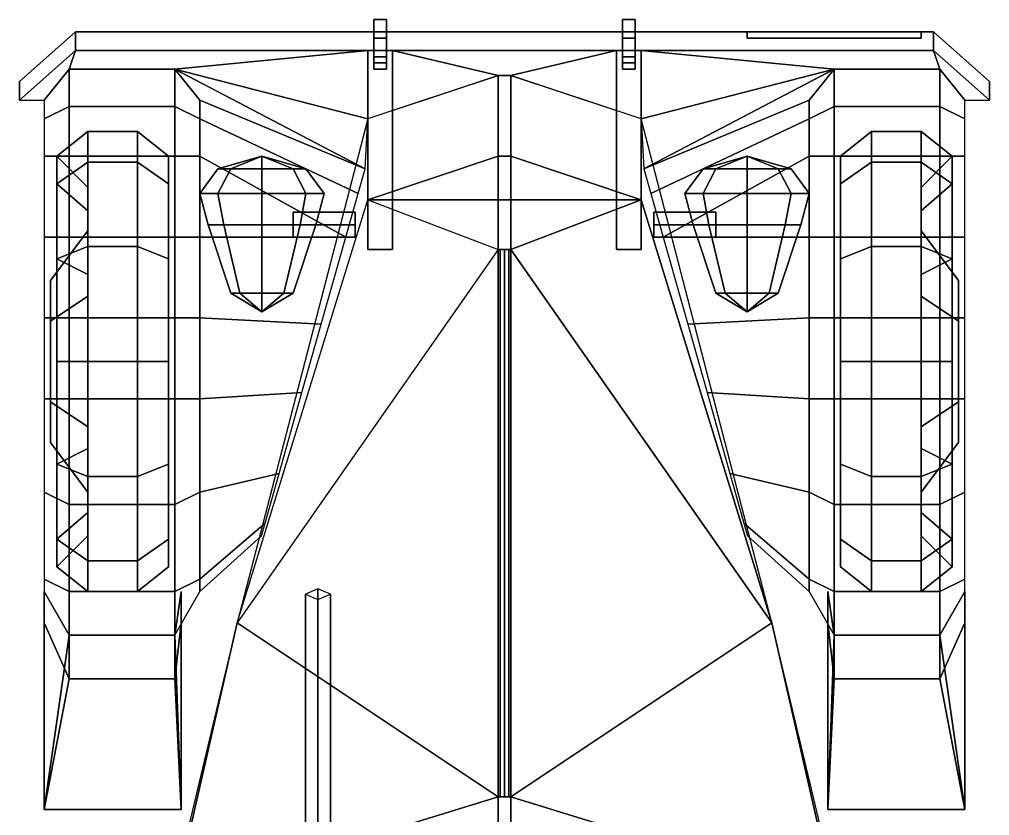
# Model space of a CAD drawing. Header units: millimetres. Extents: x -0.8 to 3, y -1.9 to 12.
# Drawn here: x -0.78 to 0.78, y 0.48 to 1.76 of the extents above; entities that cross this region are included whole.
import ezdxf

# ---------------------------------------------------------------- set-up
doc = ezdxf.new("R2010")
doc.units = ezdxf.units.MM
doc.layers.add('fenders', color=1, linetype='Continuous')
doc.layers.add('wheels', color=2, linetype='Continuous')

msp = doc.modelspace()

# ---------------------------------------------------------------- linework, layer by layer
for points in [[(-0.19, 1.71, 0.5), (-0.19, 1.76, 0.47), (-0.21, 1.76, 0.47), (-0.21, 1.71, 0.5)], [(-0.21, 1.76, 0.47), (-0.21, 1.73, 0.47), (-0.21, 1.7, 0.49), (-0.21, 1.71, 0.5)], [(-0.21, 1.76, 0.46), (-0.21, 1.73, 0.46), (-0.21, 1.73, 0.47), (-0.21, 1.76, 0.47)], [(-0.19, 1.76, 0.47), (-0.19, 1.76, 0.46), (-0.21, 1.76, 0.46), (-0.21, 1.76, 0.47)], [(-0.19, 1.76, 0.46), (-0.19, 1.74, 0.45), (-0.21, 1.74, 0.45), (-0.21, 1.76, 0.46)], [(-0.21, 1.74, 0.45), (-0.21, 1.71, 0.45), (-0.21, 1.73, 0.46), (-0.21, 1.76, 0.46)], [(-0.19, 1.7, 0.49), (-0.19, 1.73, 0.47), (-0.19, 1.76, 0.47), (-0.19, 1.71, 0.5)], [(-0.19, 1.73, 0.47), (-0.19, 1.73, 0.46), (-0.19, 1.76, 0.46), (-0.19, 1.76, 0.47)], [(-0.19, 1.73, 0.46), (-0.19, 1.71, 0.45), (-0.19, 1.74, 0.45), (-0.19, 1.76, 0.46)], [(0.21, 1.76, 0.46), (0.21, 1.74, 0.45), (0.19, 1.74, 0.45), (0.19, 1.76, 0.46)], [(0.19, 1.74, 0.45), (0.19, 1.71, 0.45), (0.19, 1.73, 0.46), (0.19, 1.76, 0.46)], [(0.19, 1.76, 0.46), (0.19, 1.73, 0.46), (0.19, 1.73, 0.47), (0.19, 1.76, 0.47)], [(0.21, 1.76, 0.47), (0.21, 1.76, 0.46), (0.19, 1.76, 0.46), (0.19, 1.76, 0.47)], [(0.21, 1.71, 0.5), (0.21, 1.76, 0.47), (0.19, 1.76, 0.47), (0.19, 1.71, 0.5)], [(0.19, 1.76, 0.47), (0.19, 1.73, 0.47), (0.19, 1.7, 0.49), (0.19, 1.71, 0.5)], [(0.21, 1.73, 0.46), (0.21, 1.71, 0.45), (0.21, 1.74, 0.45), (0.21, 1.76, 0.46)], [(0.21, 1.73, 0.47), (0.21, 1.73, 0.46), (0.21, 1.76, 0.46), (0.21, 1.76, 0.47)], [(0.21, 1.7, 0.49), (0.21, 1.73, 0.47), (0.21, 1.76, 0.47), (0.21, 1.71, 0.5)], [(-0.78, 1.66, 0.45), (-0.78, 1.63, 0.45), (-0.69, 1.71, 0.45), (-0.69, 1.74, 0.45)], [(-0.69, 1.74, 0.45), (-0.69, 1.74, 0.37), (-0.78, 1.66, 0.37), (-0.78, 1.66, 0.45)], [(-0.69, 1.74, 0.37), (-0.69, 1.71, 0.37), (-0.78, 1.63, 0.37), (-0.78, 1.66, 0.37)], [(0.69, 1.74, 0.45), (0.69, 1.74, 0.37), (-0.69, 1.74, 0.37), (-0.69, 1.74, 0.45)], [(0.69, 1.74, 0.37), (0.69, 1.71, 0.37), (-0.69, 1.71, 0.37), (-0.69, 1.74, 0.37)], [(-0.69, 1.74, 0.45), (-0.69, 1.71, 0.45), (0.69, 1.71, 0.45), (0.69, 1.74, 0.45)], [(0.67, 1.74, 0.52), (0.67, 1.74, 0.45), (0.39, 1.74, 0.45), (0.39, 1.74, 0.52)], [(0.39, 1.74, 0.52), (0.39, 1.74, 0.45), (0.39, 1.73, 0.45), (0.39, 1.73, 0.52)], [(0.39, 1.73, 0.52), (0.67, 1.73, 0.52), (0.67, 1.74, 0.52), (0.39, 1.74, 0.52)], [(0.67, 1.73, 0.52), (0.67, 1.73, 0.45), (0.67, 1.74, 0.45), (0.67, 1.74, 0.52)], [(0.69, 1.74, 0.37), (0.69, 1.74, 0.45), (0.78, 1.66, 0.45), (0.78, 1.66, 0.37)], [(0.69, 1.74, 0.45), (0.69, 1.71, 0.45), (0.78, 1.63, 0.45), (0.78, 1.66, 0.45)], [(0.78, 1.66, 0.37), (0.78, 1.63, 0.37), (0.69, 1.71, 0.37), (0.69, 1.74, 0.37)], [(-0.21, 1.7, 0.49), (-0.21, 1.73, 0.47), (-0.19, 1.73, 0.47), (-0.19, 1.7, 0.49)], [(-0.21, 1.73, 0.47), (-0.21, 1.73, 0.46), (-0.19, 1.73, 0.46), (-0.19, 1.73, 0.47)], [(-0.21, 1.73, 0.46), (-0.21, 1.71, 0.45), (-0.19, 1.71, 0.45), (-0.19, 1.73, 0.46)], [(0.19, 1.73, 0.46), (0.19, 1.71, 0.45), (0.21, 1.71, 0.45), (0.21, 1.73, 0.46)], [(0.19, 1.73, 0.47), (0.19, 1.73, 0.46), (0.21, 1.73, 0.46), (0.21, 1.73, 0.47)], [(0.19, 1.7, 0.49), (0.19, 1.73, 0.47), (0.21, 1.73, 0.47), (0.21, 1.7, 0.49)], [(0.39, 1.73, 0.45), (0.67, 1.73, 0.45), (0.67, 1.73, 0.52), (0.39, 1.73, 0.52)], [(-0.78, 1.63, 0.45), (-0.78, 1.63, 0.37), (-0.69, 1.71, 0.37), (-0.69, 1.71, 0.45)], [(-0.69, 1.71, 0.45), (-0.69, 1.71, 0.37), (0.69, 1.71, 0.37), (0.69, 1.71, 0.45)], [(-0.22, 1.71, 0.45), (-0.22, 1.39, 0.45), (-0.18, 1.39, 0.45), (-0.18, 1.71, 0.45)], [(-0.18, 1.71, 0.37), (-0.18, 1.39, 0.37), (-0.22, 1.39, 0.37), (-0.22, 1.71, 0.37)], [(-0.22, 1.71, 0.37), (-0.22, 1.39, 0.37), (-0.22, 1.39, 0.45), (-0.22, 1.71, 0.45)], [(-0.19, 1.69, 0.5), (-0.19, 1.71, 0.5), (-0.21, 1.71, 0.5), (-0.21, 1.69, 0.5)], [(-0.21, 1.71, 0.5), (-0.21, 1.7, 0.49), (-0.21, 1.68, 0.49), (-0.21, 1.69, 0.5)], [(-0.19, 1.68, 0.49), (-0.19, 1.7, 0.49), (-0.19, 1.71, 0.5), (-0.19, 1.69, 0.5)], [(-0.18, 1.39, 0.45), (-0.18, 1.39, 0.37), (-0.18, 1.71, 0.37), (-0.18, 1.71, 0.45)], [(0.18, 1.71, 0.37), (0.18, 1.39, 0.37), (0.18, 1.39, 0.45), (0.18, 1.71, 0.45)], [(0.22, 1.71, 0.37), (0.22, 1.39, 0.37), (0.18, 1.39, 0.37), (0.18, 1.71, 0.37)], [(0.18, 1.71, 0.45), (0.18, 1.39, 0.45), (0.22, 1.39, 0.45), (0.22, 1.71, 0.45)], [(0.19, 1.71, 0.5), (0.19, 1.7, 0.49), (0.19, 1.68, 0.49), (0.19, 1.69, 0.5)], [(0.21, 1.69, 0.5), (0.21, 1.71, 0.5), (0.19, 1.71, 0.5), (0.19, 1.69, 0.5)], [(0.21, 1.68, 0.49), (0.21, 1.7, 0.49), (0.21, 1.71, 0.5), (0.21, 1.69, 0.5)], [(0.22, 1.39, 0.45), (0.22, 1.39, 0.37), (0.22, 1.71, 0.37), (0.22, 1.71, 0.45)], [(0.78, 1.63, 0.37), (0.78, 1.63, 0.45), (0.69, 1.71, 0.45), (0.69, 1.71, 0.37)], [(-0.21, 1.68, 0.49), (-0.21, 1.7, 0.49), (-0.19, 1.7, 0.49), (-0.19, 1.68, 0.49)], [(-0.21, 1.69, 0.5), (-0.21, 1.68, 0.49), (-0.19, 1.68, 0.49), (-0.19, 1.69, 0.5)], [(0.19, 1.68, 0.49), (0.19, 1.7, 0.49), (0.21, 1.7, 0.49), (0.21, 1.68, 0.49)], [(0.19, 1.69, 0.5), (0.19, 1.68, 0.49), (0.21, 1.68, 0.49), (0.21, 1.69, 0.5)], [(-0.01, 1.54, 0.99), (-0.01, 1.67, 0.45), (-0.22, 1.6, 0.45), (-0.22, 1.47, 0.99)], [(0.01, 1.54, 0.99), (0.01, 1.67, 0.45), (-0.01, 1.67, 0.45), (-0.01, 1.54, 0.99)], [(0.22, 1.6, 0.45), (0.01, 1.67, 0.45), (0.01, 1.54, 0.99), (0.22, 1.47, 0.99)], [(-0.78, 1.66, 0.37), (-0.78, 1.63, 0.37), (-0.78, 1.63, 0.45), (-0.78, 1.66, 0.45)], [(0.78, 1.66, 0.45), (0.78, 1.63, 0.45), (0.78, 1.63, 0.37), (0.78, 1.66, 0.37)], [(-0.22, 1.6, 0.45), (-0.43, 0.79, 0.45), (-0.43, 0.79, 1.06), (-0.22, 1.47, 0.99)], [(0.43, 0.79, 1.06), (0.43, 0.79, 0.45), (0.22, 1.6, 0.45), (0.22, 1.47, 0.99)], [(-0.39, 1.54, 0.94), (-0.4607, 1.52, 0.94), (-0.44, 1.52, 0.99), (-0.39, 1.54, 0.94)], [(-0.39, 1.54, 0.94), (-0.44, 1.52, 0.89), (-0.4607, 1.52, 0.94), (-0.39, 1.54, 0.94)], [(-0.39, 1.54, 0.94), (-0.44, 1.52, 0.99), (-0.39, 1.52, 1.0107), (-0.39, 1.54, 0.94)], [(-0.39, 1.54, 0.94), (-0.39, 1.52, 0.8693), (-0.44, 1.52, 0.89), (-0.39, 1.54, 0.94)], [(-0.39, 1.54, 0.94), (-0.39, 1.52, 1.0107), (-0.34, 1.52, 0.99), (-0.39, 1.54, 0.94)], [(-0.39, 1.54, 0.94), (-0.34, 1.52, 0.99), (-0.3193, 1.52, 0.94), (-0.39, 1.54, 0.94)], [(-0.39, 1.54, 0.94), (-0.3193, 1.52, 0.94), (-0.34, 1.52, 0.89), (-0.39, 1.54, 0.94)], [(-0.39, 1.54, 0.94), (-0.34, 1.52, 0.89), (-0.39, 1.52, 0.8693), (-0.39, 1.54, 0.94)], [(-0.01, 1.47, 1.06), (-0.01, 1.54, 0.99), (-0.22, 1.47, 0.99)], [(0.01, 1.47, 1.06), (0.01, 1.54, 0.99), (-0.01, 1.54, 0.99), (-0.01, 1.47, 1.06)], [(0.22, 1.47, 0.99), (0.22, 1.47, 0.99), (0.01, 1.54, 0.99), (0.01, 1.47, 1.06)], [(0.39, 1.54, 0.94), (0.3193, 1.52, 0.94), (0.34, 1.52, 0.99), (0.39, 1.54, 0.94)], [(0.39, 1.54, 0.94), (0.34, 1.52, 0.89), (0.3193, 1.52, 0.94), (0.39, 1.54, 0.94)], [(0.39, 1.54, 0.94), (0.34, 1.52, 0.99), (0.39, 1.52, 1.0107), (0.39, 1.54, 0.94)], [(0.39, 1.54, 0.94), (0.39, 1.52, 0.8693), (0.34, 1.52, 0.89), (0.39, 1.54, 0.94)], [(0.39, 1.54, 0.94), (0.39, 1.52, 1.0107), (0.44, 1.52, 0.99), (0.39, 1.54, 0.94)], [(0.39, 1.54, 0.94), (0.44, 1.52, 0.99), (0.4607, 1.52, 0.94), (0.39, 1.54, 0.94)], [(0.39, 1.54, 0.94), (0.4607, 1.52, 0.94), (0.44, 1.52, 0.89), (0.39, 1.54, 0.94)], [(0.39, 1.54, 0.94), (0.44, 1.52, 0.89), (0.39, 1.52, 0.8693), (0.39, 1.54, 0.94)], [(-0.4607, 1.52, 0.94), (-0.49, 1.48, 0.94), (-0.4607, 1.48, 1.0107), (-0.44, 1.52, 0.99)], [(-0.44, 1.52, 0.89), (-0.4607, 1.48, 0.8693), (-0.49, 1.48, 0.94), (-0.4607, 1.52, 0.94)], [(-0.44, 1.52, 0.99), (-0.4607, 1.48, 1.0107), (-0.39, 1.48, 1.04), (-0.39, 1.52, 1.0107)], [(-0.39, 1.52, 0.8693), (-0.39, 1.48, 0.84), (-0.4607, 1.48, 0.8693), (-0.44, 1.52, 0.89)], [(-0.39, 1.52, 1.0107), (-0.39, 1.48, 1.04), (-0.3193, 1.48, 1.0107), (-0.34, 1.52, 0.99)], [(-0.34, 1.52, 0.89), (-0.3193, 1.48, 0.8693), (-0.39, 1.48, 0.84), (-0.39, 1.52, 0.8693)], [(-0.34, 1.52, 0.99), (-0.3193, 1.48, 1.0107), (-0.29, 1.48, 0.94), (-0.3193, 1.52, 0.94)], [(-0.3193, 1.52, 0.94), (-0.29, 1.48, 0.94), (-0.3193, 1.48, 0.8693), (-0.34, 1.52, 0.89)], [(0.3193, 1.52, 0.94), (0.29, 1.48, 0.94), (0.3193, 1.48, 1.0107), (0.34, 1.52, 0.99)], [(0.34, 1.52, 0.89), (0.3193, 1.48, 0.8693), (0.29, 1.48, 0.94), (0.3193, 1.52, 0.94)], [(0.34, 1.52, 0.99), (0.3193, 1.48, 1.0107), (0.39, 1.48, 1.04), (0.39, 1.52, 1.0107)], [(0.39, 1.52, 0.8693), (0.39, 1.48, 0.84), (0.3193, 1.48, 0.8693), (0.34, 1.52, 0.89)], [(0.39, 1.52, 1.0107), (0.39, 1.48, 1.04), (0.4607, 1.48, 1.0107), (0.44, 1.52, 0.99)], [(0.44, 1.52, 0.89), (0.4607, 1.48, 0.8693), (0.39, 1.48, 0.84), (0.39, 1.52, 0.8693)], [(0.44, 1.52, 0.99), (0.4607, 1.48, 1.0107), (0.49, 1.48, 0.94), (0.4607, 1.52, 0.94)], [(0.4607, 1.52, 0.94), (0.49, 1.48, 0.94), (0.4607, 1.48, 0.8693), (0.44, 1.52, 0.89)], [(-0.4766, 1.43, 0.94), (-0.49, 1.48, 0.94), (-0.4607, 1.48, 0.8693), (-0.4512, 1.43, 0.8788)], [(-0.4512, 1.43, 1.0012), (-0.4607, 1.48, 1.0107), (-0.49, 1.48, 0.94), (-0.4766, 1.43, 0.94)], [(-0.4512, 1.43, 0.8788), (-0.4607, 1.48, 0.8693), (-0.39, 1.48, 0.84), (-0.39, 1.43, 0.8534)], [(-0.39, 1.43, 1.0266), (-0.39, 1.48, 1.04), (-0.4607, 1.48, 1.0107), (-0.4512, 1.43, 1.0012)], [(-0.39, 1.43, 0.8534), (-0.39, 1.48, 0.84), (-0.3193, 1.48, 0.8693), (-0.3288, 1.43, 0.8788)], [(-0.3288, 1.43, 1.0012), (-0.3193, 1.48, 1.0107), (-0.39, 1.48, 1.04), (-0.39, 1.43, 1.0266)], [(-0.3288, 1.43, 0.8788), (-0.3193, 1.48, 0.8693), (-0.29, 1.48, 0.94), (-0.3034, 1.43, 0.94)], [(-0.3034, 1.43, 0.94), (-0.29, 1.48, 0.94), (-0.3193, 1.48, 1.0107), (-0.3288, 1.43, 1.0012)], [(-0.01, 1.39, 1.06), (-0.01, 1.47, 1.06), (-0.22, 1.47, 0.99)], [(0.01, 1.39, 1.06), (0.01, 1.47, 1.06), (-0.01, 1.47, 1.06), (-0.01, 1.39, 1.06)], [(0.22, 1.47, 0.99), (0.22, 1.47, 0.99), (0.01, 1.47, 1.06), (0.01, 1.39, 1.06)], [(0.43, 0.79, 1.06), (0.43, 0.79, 1.06), (0.22, 1.47, 0.99), (0.01, 1.39, 1.06)], [(0.3034, 1.43, 0.94), (0.29, 1.48, 0.94), (0.3193, 1.48, 0.8693), (0.3288, 1.43, 0.8788)], [(0.3288, 1.43, 1.0012), (0.3193, 1.48, 1.0107), (0.29, 1.48, 0.94), (0.3034, 1.43, 0.94)], [(0.3288, 1.43, 0.8788), (0.3193, 1.48, 0.8693), (0.39, 1.48, 0.84), (0.39, 1.43, 0.8534)], [(0.39, 1.43, 1.0266), (0.39, 1.48, 1.04), (0.3193, 1.48, 1.0107), (0.3288, 1.43, 1.0012)], [(0.39, 1.43, 0.8534), (0.39, 1.48, 0.84), (0.4607, 1.48, 0.8693), (0.4512, 1.43, 0.8788)], [(0.4512, 1.43, 1.0012), (0.4607, 1.48, 1.0107), (0.39, 1.48, 1.04), (0.39, 1.43, 1.0266)], [(0.4512, 1.43, 0.8788), (0.4607, 1.48, 0.8693), (0.49, 1.48, 0.94), (0.4766, 1.43, 0.94)], [(0.4766, 1.43, 0.94), (0.49, 1.48, 0.94), (0.4607, 1.48, 1.0107), (0.4512, 1.43, 1.0012)], [(-0.24, 1.43, 0.91), (-0.24, 1.45, 0.89), (-0.34, 1.45, 0.89), (-0.34, 1.43, 0.91)], [(-0.24, 1.45, 0.89), (-0.24, 1.43, 0.87), (-0.34, 1.43, 0.87), (-0.34, 1.45, 0.89)], [(0.34, 1.43, 0.91), (0.34, 1.45, 0.89), (0.24, 1.45, 0.89), (0.24, 1.43, 0.91)], [(0.34, 1.45, 0.89), (0.34, 1.43, 0.87), (0.24, 1.43, 0.87), (0.24, 1.45, 0.89)], [(-0.44, 1.32, 0.94), (-0.4766, 1.43, 0.94), (-0.4512, 1.43, 0.8788), (-0.4254, 1.32, 0.9046)], [(-0.4254, 1.32, 0.9754), (-0.4512, 1.43, 1.0012), (-0.4766, 1.43, 0.94), (-0.44, 1.32, 0.94)], [(-0.4254, 1.32, 0.9046), (-0.4512, 1.43, 0.8788), (-0.39, 1.43, 0.8534), (-0.39, 1.32, 0.89)], [(-0.39, 1.32, 0.99), (-0.39, 1.43, 1.0266), (-0.4512, 1.43, 1.0012), (-0.4254, 1.32, 0.9754)], [(-0.39, 1.32, 0.89), (-0.39, 1.43, 0.8534), (-0.3288, 1.43, 0.8788), (-0.3546, 1.32, 0.9046)], [(-0.3546, 1.32, 0.9754), (-0.3288, 1.43, 1.0012), (-0.39, 1.43, 1.0266), (-0.39, 1.32, 0.99)], [(-0.3546, 1.32, 0.9046), (-0.3288, 1.43, 0.8788), (-0.3034, 1.43, 0.94), (-0.34, 1.32, 0.94)], [(-0.34, 1.32, 0.94), (-0.3034, 1.43, 0.94), (-0.3288, 1.43, 1.0012), (-0.3546, 1.32, 0.9754)], [(-0.24, 1.41, 0.89), (-0.24, 1.43, 0.91), (-0.34, 1.43, 0.91), (-0.34, 1.41, 0.89)], [(-0.24, 1.43, 0.87), (-0.24, 1.41, 0.89), (-0.34, 1.41, 0.89), (-0.34, 1.43, 0.87)], [(0.34, 1.41, 0.89), (0.34, 1.43, 0.91), (0.24, 1.43, 0.91), (0.24, 1.41, 0.89)], [(0.34, 1.43, 0.87), (0.34, 1.41, 0.89), (0.24, 1.41, 0.89), (0.24, 1.43, 0.87)], [(0.34, 1.32, 0.94), (0.3034, 1.43, 0.94), (0.3288, 1.43, 0.8788), (0.3546, 1.32, 0.9046)], [(0.3546, 1.32, 0.9754), (0.3288, 1.43, 1.0012), (0.3034, 1.43, 0.94), (0.34, 1.32, 0.94)], [(0.3546, 1.32, 0.9046), (0.3288, 1.43, 0.8788), (0.39, 1.43, 0.8534), (0.39, 1.32, 0.89)], [(0.39, 1.32, 0.99), (0.39, 1.43, 1.0266), (0.3288, 1.43, 1.0012), (0.3546, 1.32, 0.9754)], [(0.39, 1.32, 0.89), (0.39, 1.43, 0.8534), (0.4512, 1.43, 0.8788), (0.4254, 1.32, 0.9046)], [(0.4254, 1.32, 0.9754), (0.4512, 1.43, 1.0012), (0.39, 1.43, 1.0266), (0.39, 1.32, 0.99)], [(0.4254, 1.32, 0.9046), (0.4512, 1.43, 0.8788), (0.4766, 1.43, 0.94), (0.44, 1.32, 0.94)], [(0.44, 1.32, 0.94), (0.4766, 1.43, 0.94), (0.4512, 1.43, 1.0012), (0.4254, 1.32, 0.9754)], [(-0.43, 0.79, 1.06), (-0.43, 0.79, 1.06), (-0.01, 0.51, 1.17), (-0.01, 1.39, 1.06)], [(-0.01, 1.39, 1.06), (-0.01, 0.51, 1.17), (-0.01, 0.51, 1.18), (-0.01, 1.39, 1.07)], [(0.01, 1.39, 1.07), (0.01, 1.39, 1.06), (-0.01, 1.39, 1.06), (-0.01, 1.39, 1.07)], [(-0.0071, 1.39, 1.0771), (-0.01, 1.39, 1.07), (-0.01, 0.51, 1.18), (-0.0071, 0.51, 1.1871)], [(0.0071, 1.39, 1.0771), (0.01, 1.39, 1.07), (-0.01, 1.39, 1.07), (-0.0071, 1.39, 1.0771)], [(0, 1.39, 1.08), (-0.0071, 1.39, 1.0771), (-0.0071, 0.51, 1.1871), (0, 0.51, 1.19)], [(0, 1.39, 1.08), (0.0071, 1.39, 1.0771), (-0.0071, 1.39, 1.0771), (0, 1.39, 1.08)], [(0.0071, 1.39, 1.0771), (0, 1.39, 1.08), (0, 0.51, 1.19), (0.0071, 0.51, 1.1871)], [(0.01, 1.39, 1.07), (0.0071, 1.39, 1.0771), (0.0071, 0.51, 1.1871), (0.01, 0.51, 1.18)], [(0.01, 0.51, 1.18), (0.01, 0.51, 1.17), (0.01, 1.39, 1.06), (0.01, 1.39, 1.07)], [(0.01, 0.51, 1.17), (0.01, 0.51, 1.17), (0.43, 0.79, 1.06), (0.01, 1.39, 1.06)], [(-0.39, 1.29, 0.94), (-0.44, 1.32, 0.94), (-0.4254, 1.32, 0.9046), (-0.39, 1.29, 0.94)], [(-0.39, 1.29, 0.94), (-0.4254, 1.32, 0.9754), (-0.44, 1.32, 0.94), (-0.39, 1.29, 0.94)], [(-0.39, 1.29, 0.94), (-0.4254, 1.32, 0.9046), (-0.39, 1.32, 0.89), (-0.39, 1.29, 0.94)], [(-0.39, 1.29, 0.94), (-0.39, 1.32, 0.99), (-0.4254, 1.32, 0.9754), (-0.39, 1.29, 0.94)], [(-0.39, 1.29, 0.94), (-0.39, 1.32, 0.89), (-0.3546, 1.32, 0.9046), (-0.39, 1.29, 0.94)], [(-0.39, 1.29, 0.94), (-0.3546, 1.32, 0.9046), (-0.34, 1.32, 0.94), (-0.39, 1.29, 0.94)], [(-0.39, 1.29, 0.94), (-0.34, 1.32, 0.94), (-0.3546, 1.32, 0.9754), (-0.39, 1.29, 0.94)], [(-0.39, 1.29, 0.94), (-0.3546, 1.32, 0.9754), (-0.39, 1.32, 0.99), (-0.39, 1.29, 0.94)], [(0.39, 1.29, 0.94), (0.34, 1.32, 0.94), (0.3546, 1.32, 0.9046), (0.39, 1.29, 0.94)], [(0.39, 1.29, 0.94), (0.3546, 1.32, 0.9754), (0.34, 1.32, 0.94), (0.39, 1.29, 0.94)], [(0.39, 1.29, 0.94), (0.3546, 1.32, 0.9046), (0.39, 1.32, 0.89), (0.39, 1.29, 0.94)], [(0.39, 1.29, 0.94), (0.39, 1.32, 0.99), (0.3546, 1.32, 0.9754), (0.39, 1.29, 0.94)], [(0.39, 1.29, 0.94), (0.39, 1.32, 0.89), (0.4254, 1.32, 0.9046), (0.39, 1.29, 0.94)], [(0.39, 1.29, 0.94), (0.4254, 1.32, 0.9046), (0.44, 1.32, 0.94), (0.39, 1.29, 0.94)], [(0.39, 1.29, 0.94), (0.44, 1.32, 0.94), (0.4254, 1.32, 0.9754), (0.39, 1.29, 0.94)], [(0.39, 1.29, 0.94), (0.4254, 1.32, 0.9754), (0.39, 1.32, 0.99), (0.39, 1.29, 0.94)], [(-0.3, 0.8444, 0.8043), (-0.32, 0.836, 0.7861), (-0.32, 0.1472, 1.1073), (-0.3, 0.1556, 1.1254)], [(-0.28, 0.836, 0.7861), (-0.3, 0.8444, 0.8043), (-0.3, 0.1556, 1.1254), (-0.28, 0.1472, 1.1073)], [(-0.74, 0.79, 0.49), (-0.74, 0.49, 0.61), (-0.74, 0.49, 0.61), (-0.74, 0.84, 0.61)], [(-0.7, 0.77, 0.61), (-0.7, 0.7, 0.45), (-0.74, 0.79, 0.49), (-0.74, 0.84, 0.61)], [(-0.74, 0.84, 0.61), (-0.74, 0.49, 0.61), (-0.74, 0.49, 0.61), (-0.7, 0.77, 0.61)], [(-0.52, 0.49, 0.61), (-0.52, 0.49, 0.61), (-0.52, 0.84, 0.61), (-0.53, 0.77, 0.61)], [(-0.52, 0.84, 0.61), (-0.52, 0.79, 0.49), (-0.53, 0.7, 0.45), (-0.53, 0.77, 0.61)], [(-0.52, 0.49, 0.61), (-0.52, 0.49, 0.61), (-0.52, 0.79, 0.49), (-0.52, 0.84, 0.61)], [(-0.32, 0.836, 0.7861), (-0.3, 0.8275, 0.768), (-0.3, 0.1387, 1.0892), (-0.32, 0.1472, 1.1073)], [(-0.3, 0.8275, 0.768), (-0.28, 0.836, 0.7861), (-0.28, 0.1472, 1.1073), (-0.3, 0.1387, 1.0892)], [(0.52, 0.79, 0.49), (0.52, 0.49, 0.61), (0.52, 0.49, 0.61), (0.52, 0.84, 0.61)], [(0.53, 0.77, 0.61), (0.53, 0.7, 0.45), (0.52, 0.79, 0.49), (0.52, 0.84, 0.61)], [(0.52, 0.84, 0.61), (0.52, 0.49, 0.61), (0.52, 0.49, 0.61), (0.53, 0.77, 0.61)], [(0.74, 0.84, 0.61), (0.74, 0.79, 0.49), (0.7, 0.7, 0.45), (0.7, 0.77, 0.61)], [(0.74, 0.49, 0.61), (0.74, 0.49, 0.61), (0.74, 0.84, 0.61), (0.7, 0.77, 0.61)], [(0.74, 0.49, 0.61), (0.74, 0.49, 0.61), (0.74, 0.79, 0.49), (0.74, 0.84, 0.61)], [(-0.7, 0.7, 0.45), (-0.7, 0.7, 0.33), (-0.74, 0.79, 0.33), (-0.74, 0.79, 0.49)], [(-0.74, 0.79, 0.33), (-0.74, 0.49, 0.33), (-0.74, 0.49, 0.61), (-0.74, 0.79, 0.49)], [(-0.7, 0.7, 0.33), (-0.7, 0.7, 0.33), (-0.74, 0.49, 0.33), (-0.74, 0.79, 0.33)], [(-0.43, 0.79, 1.06), (-0.43, 0.79, 0.33), (-0.53, 0.37, 0.33), (-0.53, 0.35, 0.49)], [(-0.43, 0.79, 1.06), (-0.43, 0.79, 1.06), (-0.53, 0.35, 0.49), (-0.53, 0.35, 1.11)], [(-0.53, 0.35, 1.11), (-0.53, 0.35, 1.11), (-0.01, 0.51, 1.17), (-0.43, 0.79, 1.06)], [(-0.52, 0.79, 0.33), (-0.52, 0.79, 0.33), (-0.52, 0.49, 0.33), (-0.53, 0.7, 0.33)], [(-0.52, 0.79, 0.49), (-0.52, 0.79, 0.33), (-0.53, 0.7, 0.33), (-0.53, 0.7, 0.45)], [(-0.52, 0.49, 0.61), (-0.52, 0.49, 0.33), (-0.52, 0.79, 0.33), (-0.52, 0.79, 0.49)], [(0.01, 0.51, 1.17), (0.01, 0.51, 1.17), (0.53, 0.35, 1.11), (0.43, 0.79, 1.06)], [(0.53, 0.37, 0.33), (0.43, 0.79, 0.33), (0.43, 0.79, 1.06), (0.53, 0.35, 0.49)], [(0.53, 0.35, 0.49), (0.43, 0.79, 1.06), (0.43, 0.79, 1.06), (0.53, 0.35, 1.11)], [(0.52, 0.79, 0.33), (0.52, 0.49, 0.33), (0.52, 0.49, 0.61), (0.52, 0.79, 0.49)], [(0.53, 0.7, 0.33), (0.53, 0.7, 0.33), (0.52, 0.49, 0.33), (0.52, 0.79, 0.33)], [(0.53, 0.7, 0.45), (0.53, 0.7, 0.33), (0.52, 0.79, 0.33), (0.52, 0.79, 0.49)], [(0.74, 0.49, 0.33), (0.7, 0.7, 0.33), (0.7, 0.7, 0.33), (0.74, 0.79, 0.33)], [(0.74, 0.79, 0.49), (0.74, 0.79, 0.33), (0.7, 0.7, 0.33), (0.7, 0.7, 0.45)], [(0.74, 0.49, 0.61), (0.74, 0.49, 0.33), (0.74, 0.79, 0.33), (0.74, 0.79, 0.49)], [(-0.7, 0.77, 0.61), (-0.74, 0.49, 0.61), (-0.52, 0.49, 0.61), (-0.53, 0.77, 0.61)], [(-0.53, 0.77, 0.61), (-0.53, 0.7, 0.45), (-0.7, 0.7, 0.45), (-0.7, 0.77, 0.61)], [(0.53, 0.77, 0.61), (0.52, 0.49, 0.61), (0.74, 0.49, 0.61), (0.7, 0.77, 0.61)], [(0.7, 0.77, 0.61), (0.7, 0.7, 0.45), (0.53, 0.7, 0.45), (0.53, 0.77, 0.61)], [(-0.53, 0.7, 0.33), (-0.52, 0.49, 0.33), (-0.74, 0.49, 0.33), (-0.7, 0.7, 0.33)], [(-0.53, 0.7, 0.45), (-0.53, 0.7, 0.33), (-0.7, 0.7, 0.33), (-0.7, 0.7, 0.45)], [(0.7, 0.7, 0.33), (0.74, 0.49, 0.33), (0.52, 0.49, 0.33), (0.53, 0.7, 0.33)], [(0.7, 0.7, 0.45), (0.7, 0.7, 0.33), (0.53, 0.7, 0.33), (0.53, 0.7, 0.45)], [(-0.53, 0.35, 1.11), (-0.53, 0.35, 1.11), (-0.01, 0.35, 1.19), (-0.01, 0.51, 1.17)], [(-0.01, 0.51, 1.18), (-0.01, 0.51, 1.17), (0.01, 0.51, 1.17), (0.01, 0.51, 1.18)], [(-0.01, 0.51, 1.17), (-0.01, 0.35, 1.19), (0.01, 0.35, 1.19), (0.01, 0.51, 1.17)], [(-0.0071, 0.51, 1.1871), (-0.01, 0.51, 1.18), (0.01, 0.51, 1.18), (0.0071, 0.51, 1.1871)], [(0, 0.51, 1.19), (-0.0071, 0.51, 1.1871), (0.0071, 0.51, 1.1871), (0, 0.51, 1.19)], [(0.01, 0.35, 1.19), (0.01, 0.35, 1.19), (0.53, 0.35, 1.11), (0.01, 0.51, 1.17)], [(-0.74, 0.49, 0.61), (-0.74, 0.49, 0.33), (-0.52, 0.49, 0.33), (-0.52, 0.49, 0.61)], [(0.52, 0.49, 0.61), (0.52, 0.49, 0.33), (0.74, 0.49, 0.33), (0.74, 0.49, 0.61)]]:
    msp.add_3dface(points)
at = {"layer": 'fenders'}
for points in [[(-0.78, 1.63, 0.45), (-0.74, 1.63, 0.45), (-0.7, 1.68, 0.45), (-0.69, 1.71, 0.45)], [(-0.69, 1.71, 0.45), (-0.7, 1.68, 0.45), (-0.53, 1.68, 0.45), (-0.22, 1.71, 0.45)], [(-0.22, 1.6, 0.45), (-0.22, 1.6, 0.45), (-0.22, 1.71, 0.45), (-0.53, 1.68, 0.45)], [(-0.18, 1.71, 0.45), (-0.01, 1.67, 0.45), (0.01, 1.67, 0.45), (0.18, 1.71, 0.45)], [(-0.18, 1.71, 0.45), (-0.18, 1.6133, 0.45), (-0.18, 1.6133, 0.45), (-0.01, 1.67, 0.45)], [(0.01, 1.67, 0.45), (0.18, 1.6133, 0.45), (0.18, 1.6133, 0.45), (0.18, 1.71, 0.45)], [(0.22, 1.71, 0.45), (0.53, 1.68, 0.45), (0.7, 1.68, 0.45), (0.69, 1.71, 0.45)], [(0.53, 1.68, 0.45), (0.22, 1.71, 0.45), (0.22, 1.71, 0.45), (0.22, 1.6, 0.45)], [(0.69, 1.71, 0.45), (0.7, 1.68, 0.45), (0.74, 1.63, 0.45), (0.78, 1.63, 0.45)], [(-0.74, 1.63, 0.45), (-0.74, 1.6, 0.55), (-0.7, 1.62, 0.65), (-0.7, 1.68, 0.45)], [(-0.7, 1.68, 0.45), (-0.7, 1.62, 0.65), (-0.53, 1.62, 0.65), (-0.53, 1.68, 0.45)], [(-0.49, 1.6, 0.55), (-0.49, 1.63, 0.45), (-0.53, 1.68, 0.45), (-0.53, 1.62, 0.65)], [(-0.2242, 1.52, 0.45), (-0.2242, 1.52, 0.45), (-0.53, 1.68, 0.45), (-0.49, 1.63, 0.45)], [(-0.2242, 1.52, 0.45), (-0.2242, 1.52, 0.45), (-0.22, 1.6, 0.45), (-0.53, 1.68, 0.45)], [(0.53, 1.68, 0.45), (0.22, 1.6, 0.45), (0.22, 1.6, 0.45), (0.2242, 1.52, 0.45)], [(0.53, 1.68, 0.45), (0.2242, 1.52, 0.45), (0.2242, 1.52, 0.45), (0.49, 1.63, 0.45)], [(0.53, 1.62, 0.65), (0.53, 1.68, 0.45), (0.49, 1.63, 0.45), (0.49, 1.6, 0.55)], [(0.53, 1.68, 0.45), (0.53, 1.62, 0.65), (0.7, 1.62, 0.65), (0.7, 1.68, 0.45)], [(0.7, 1.68, 0.45), (0.7, 1.62, 0.65), (0.74, 1.6, 0.55), (0.74, 1.63, 0.45)], [(-0.2355, 1.48, 0.52), (-0.2242, 1.52, 0.45), (-0.49, 1.63, 0.45), (-0.49, 1.6, 0.55)], [(0.49, 1.6, 0.55), (0.49, 1.63, 0.45), (0.2242, 1.52, 0.45), (0.2355, 1.48, 0.52)], [(-0.74, 1.6, 0.55), (-0.74, 1.54, 0.65), (-0.7, 1.54, 0.74), (-0.7, 1.62, 0.65)], [(-0.7, 1.62, 0.65), (-0.7, 1.54, 0.74), (-0.53, 1.54, 0.74), (-0.53, 1.62, 0.65)], [(-0.49, 1.54, 0.65), (-0.49, 1.6, 0.55), (-0.53, 1.62, 0.65), (-0.53, 1.54, 0.74)], [(0.53, 1.54, 0.74), (0.53, 1.62, 0.65), (0.49, 1.6, 0.55), (0.49, 1.54, 0.65)], [(0.53, 1.62, 0.65), (0.53, 1.54, 0.74), (0.7, 1.54, 0.74), (0.7, 1.62, 0.65)], [(0.7, 1.62, 0.65), (0.7, 1.54, 0.74), (0.74, 1.54, 0.65), (0.74, 1.6, 0.55)], [(-0.2552, 1.41, 0.59), (-0.2355, 1.48, 0.52), (-0.49, 1.6, 0.55), (-0.49, 1.54, 0.65)], [(0.49, 1.54, 0.65), (0.49, 1.6, 0.55), (0.2355, 1.48, 0.52), (0.2552, 1.41, 0.59)], [(-0.74, 1.54, 0.65), (-0.74, 1.41, 0.75), (-0.7, 1.41, 0.83), (-0.7, 1.54, 0.74)], [(-0.7, 1.54, 0.74), (-0.7, 1.41, 0.83), (-0.53, 1.41, 0.83), (-0.53, 1.54, 0.74)], [(-0.49, 1.41, 0.75), (-0.49, 1.54, 0.65), (-0.53, 1.54, 0.74), (-0.53, 1.41, 0.83)], [(-0.2552, 1.41, 0.59), (-0.2552, 1.41, 0.59), (-0.49, 1.54, 0.65), (-0.49, 1.41, 0.75)], [(0.49, 1.41, 0.75), (0.49, 1.54, 0.65), (0.2552, 1.41, 0.59)], [(0.53, 1.41, 0.83), (0.53, 1.54, 0.74), (0.49, 1.54, 0.65), (0.49, 1.41, 0.75)], [(0.53, 1.54, 0.74), (0.53, 1.41, 0.83), (0.7, 1.41, 0.83), (0.7, 1.54, 0.74)], [(0.7, 1.54, 0.74), (0.7, 1.41, 0.83), (0.74, 1.41, 0.75), (0.74, 1.54, 0.65)], [(-0.74, 1.41, 0.75), (-0.74, 1.28, 0.79), (-0.7, 1.28, 0.87), (-0.7, 1.41, 0.83)], [(-0.7, 1.41, 0.83), (-0.7, 1.28, 0.87), (-0.53, 1.28, 0.87), (-0.53, 1.41, 0.83)], [(-0.49, 1.28, 0.79), (-0.49, 1.41, 0.75), (-0.53, 1.41, 0.83), (-0.53, 1.28, 0.87)], [(-0.2947, 1.27, 0.66), (-0.2552, 1.41, 0.59), (-0.49, 1.41, 0.75), (-0.49, 1.28, 0.79)], [(0.49, 1.28, 0.79), (0.49, 1.41, 0.75), (0.2552, 1.41, 0.59), (0.2947, 1.27, 0.66)], [(0.53, 1.28, 0.87), (0.53, 1.41, 0.83), (0.49, 1.41, 0.75), (0.49, 1.28, 0.79)], [(0.53, 1.41, 0.83), (0.53, 1.28, 0.87), (0.7, 1.28, 0.87), (0.7, 1.41, 0.83)], [(0.7, 1.41, 0.83), (0.7, 1.28, 0.87), (0.74, 1.28, 0.79), (0.74, 1.41, 0.75)], [(-0.74, 1.28, 0.79), (-0.74, 1.15, 0.79), (-0.7, 1.15, 0.87), (-0.7, 1.28, 0.87)], [(-0.7, 1.28, 0.87), (-0.7, 1.15, 0.87), (-0.53, 1.15, 0.87), (-0.53, 1.28, 0.87)], [(-0.49, 1.15, 0.79), (-0.49, 1.28, 0.79), (-0.53, 1.28, 0.87), (-0.53, 1.15, 0.87)], [(-0.3257, 1.16, 0.66), (-0.2947, 1.27, 0.66), (-0.49, 1.28, 0.79), (-0.49, 1.15, 0.79)], [(0.49, 1.15, 0.79), (0.49, 1.28, 0.79), (0.2947, 1.27, 0.66), (0.3257, 1.16, 0.66)], [(0.53, 1.15, 0.87), (0.53, 1.28, 0.87), (0.49, 1.28, 0.79), (0.49, 1.15, 0.79)], [(0.53, 1.28, 0.87), (0.53, 1.15, 0.87), (0.7, 1.15, 0.87), (0.7, 1.28, 0.87)], [(0.7, 1.28, 0.87), (0.7, 1.15, 0.87), (0.74, 1.15, 0.79), (0.74, 1.28, 0.79)], [(-0.3623, 1.03, 0.61), (-0.3257, 1.16, 0.66), (-0.49, 1.15, 0.79), (-0.49, 1, 0.75)], [(0.49, 1, 0.75), (0.49, 1.15, 0.79), (0.3257, 1.16, 0.66), (0.3623, 1.03, 0.61)], [(-0.74, 1.15, 0.79), (-0.74, 1, 0.75), (-0.7, 0.98, 0.82), (-0.7, 1.15, 0.87)], [(-0.7, 1.15, 0.87), (-0.7, 0.98, 0.82), (-0.53, 0.98, 0.82), (-0.53, 1.15, 0.87)], [(-0.49, 1, 0.75), (-0.49, 1.15, 0.79), (-0.53, 1.15, 0.87), (-0.53, 0.98, 0.82)], [(0.53, 0.98, 0.82), (0.53, 1.15, 0.87), (0.49, 1.15, 0.79), (0.49, 1, 0.75)], [(0.53, 1.15, 0.87), (0.53, 0.98, 0.82), (0.7, 0.98, 0.82), (0.7, 1.15, 0.87)], [(0.7, 1.15, 0.87), (0.7, 0.98, 0.82), (0.74, 1, 0.75), (0.74, 1.15, 0.79)], [(-0.3849, 0.95, 0.51), (-0.3623, 1.03, 0.61), (-0.49, 1, 0.75), (-0.49, 0.86, 0.64)], [(0.49, 0.86, 0.64), (0.49, 1, 0.75), (0.3623, 1.03, 0.61), (0.3849, 0.95, 0.51)], [(-0.74, 1, 0.75), (-0.74, 0.86, 0.64), (-0.7, 0.84, 0.73), (-0.7, 0.98, 0.82)], [(-0.49, 0.86, 0.64), (-0.49, 1, 0.75), (-0.53, 0.98, 0.82), (-0.53, 0.84, 0.73)], [(0.53, 0.84, 0.73), (0.53, 0.98, 0.82), (0.49, 1, 0.75), (0.49, 0.86, 0.64)], [(0.7, 0.98, 0.82), (0.7, 0.84, 0.73), (0.74, 0.86, 0.64), (0.74, 1, 0.75)], [(-0.7, 0.98, 0.82), (-0.7, 0.84, 0.73), (-0.53, 0.84, 0.73), (-0.53, 0.98, 0.82)], [(0.53, 0.98, 0.82), (0.53, 0.84, 0.73), (0.7, 0.84, 0.73), (0.7, 0.98, 0.82)], [(-0.3905, 0.93, 0.45), (-0.3849, 0.95, 0.51), (-0.49, 0.86, 0.64), (-0.49, 0.84, 0.61)], [(0.49, 0.84, 0.61), (0.49, 0.86, 0.64), (0.3849, 0.95, 0.51), (0.3905, 0.93, 0.45)], [(-0.74, 0.86, 0.64), (-0.74, 0.84, 0.61), (-0.7, 0.77, 0.61), (-0.7, 0.84, 0.73)], [(-0.49, 0.84, 0.61), (-0.49, 0.86, 0.64), (-0.53, 0.84, 0.73), (-0.53, 0.77, 0.61)], [(0.53, 0.77, 0.61), (0.53, 0.84, 0.73), (0.49, 0.86, 0.64), (0.49, 0.84, 0.61)], [(0.7, 0.84, 0.73), (0.7, 0.77, 0.61), (0.74, 0.84, 0.61), (0.74, 0.86, 0.64)], [(-0.7, 0.84, 0.73), (-0.7, 0.77, 0.61), (-0.53, 0.77, 0.61), (-0.53, 0.84, 0.73)], [(0.53, 0.84, 0.73), (0.53, 0.77, 0.61), (0.7, 0.77, 0.61), (0.7, 0.84, 0.73)]]:
    msp.add_3dface(points, dxfattribs=at)
at = {"layer": 'wheels'}
for points in [[(-0.67, 1.5304, 0.545), (-0.67, 1.58, 0.36), (-0.72, 1.54, 0.36), (-0.72, 1.4958, 0.525)], [(-0.67, 1.58, 0.36), (-0.67, 1.5304, 0.175), (-0.72, 1.4958, 0.195), (-0.72, 1.54, 0.36)], [(-0.59, 1.5304, 0.545), (-0.59, 1.58, 0.36), (-0.67, 1.58, 0.36), (-0.67, 1.5304, 0.545)], [(-0.59, 1.58, 0.36), (-0.59, 1.5304, 0.175), (-0.67, 1.5304, 0.175), (-0.67, 1.58, 0.36)], [(-0.59, 1.5304, 0.175), (-0.59, 1.58, 0.36), (-0.54, 1.54, 0.36), (-0.54, 1.4958, 0.195)], [(-0.59, 1.58, 0.36), (-0.59, 1.5304, 0.545), (-0.54, 1.4958, 0.525), (-0.54, 1.54, 0.36)], [(0.59, 1.5304, 0.545), (0.59, 1.58, 0.36), (0.54, 1.54, 0.36), (0.54, 1.4958, 0.525)], [(0.59, 1.58, 0.36), (0.59, 1.5304, 0.175), (0.54, 1.4958, 0.195), (0.54, 1.54, 0.36)], [(0.59, 1.58, 0.36), (0.59, 1.5304, 0.545), (0.67, 1.5304, 0.545), (0.67, 1.58, 0.36)], [(0.59, 1.5304, 0.175), (0.59, 1.58, 0.36), (0.67, 1.58, 0.36), (0.67, 1.5304, 0.175)], [(0.67, 1.58, 0.36), (0.67, 1.5304, 0.545), (0.72, 1.4958, 0.525), (0.72, 1.54, 0.36)], [(0.67, 1.5304, 0.175), (0.67, 1.58, 0.36), (0.72, 1.54, 0.36), (0.72, 1.4958, 0.195)], [(-0.72, 1.54, 0.36), (-0.72, 1.4958, 0.195), (-0.67, 1.4525, 0.22), (-0.67, 1.49, 0.36)], [(-0.72, 1.4958, 0.525), (-0.72, 1.54, 0.36), (-0.67, 1.49, 0.36), (-0.67, 1.4525, 0.5)], [(-0.67, 1.395, 0.6804), (-0.67, 1.5304, 0.545), (-0.72, 1.4958, 0.525), (-0.72, 1.375, 0.6458)], [(-0.67, 1.5304, 0.175), (-0.67, 1.395, 0.0396), (-0.72, 1.375, 0.0742), (-0.72, 1.4958, 0.195)], [(-0.59, 1.395, 0.6804), (-0.59, 1.5304, 0.545), (-0.67, 1.5304, 0.545), (-0.67, 1.395, 0.6804)], [(-0.59, 1.5304, 0.175), (-0.59, 1.395, 0.0396), (-0.67, 1.395, 0.0396), (-0.67, 1.5304, 0.175)], [(-0.59, 1.395, 0.0396), (-0.59, 1.5304, 0.175), (-0.54, 1.4958, 0.195), (-0.54, 1.375, 0.0742)], [(-0.59, 1.5304, 0.545), (-0.59, 1.395, 0.6804), (-0.54, 1.375, 0.6458), (-0.54, 1.4958, 0.525)], [(-0.54, 1.4958, 0.525), (-0.54, 0.88, 0.36), (-0.54, 0.9242, 0.195), (-0.54, 1.54, 0.36)], [(-0.54, 1.54, 0.36), (-0.54, 0.9242, 0.195), (-0.54, 1.045, 0.0742), (-0.54, 1.4958, 0.195)], [(0.54, 1.4958, 0.195), (0.54, 0.88, 0.36), (0.54, 0.9242, 0.525), (0.54, 1.54, 0.36)], [(0.54, 1.54, 0.36), (0.54, 0.9242, 0.525), (0.54, 1.045, 0.6458), (0.54, 1.4958, 0.525)], [(0.59, 1.5304, 0.175), (0.59, 1.395, 0.0396), (0.54, 1.375, 0.0742), (0.54, 1.4958, 0.195)], [(0.59, 1.395, 0.6804), (0.59, 1.5304, 0.545), (0.54, 1.4958, 0.525), (0.54, 1.375, 0.6458)], [(0.59, 1.395, 0.0396), (0.59, 1.5304, 0.175), (0.67, 1.5304, 0.175), (0.67, 1.395, 0.0396)], [(0.59, 1.5304, 0.545), (0.59, 1.395, 0.6804), (0.67, 1.395, 0.6804), (0.67, 1.5304, 0.545)], [(0.72, 1.54, 0.36), (0.72, 1.4958, 0.525), (0.67, 1.4525, 0.5), (0.67, 1.49, 0.36)], [(0.72, 1.4958, 0.195), (0.72, 1.54, 0.36), (0.67, 1.49, 0.36), (0.67, 1.4525, 0.22)], [(0.67, 1.395, 0.0396), (0.67, 1.5304, 0.175), (0.72, 1.4958, 0.195), (0.72, 1.375, 0.0742)], [(0.67, 1.5304, 0.545), (0.67, 1.395, 0.6804), (0.72, 1.375, 0.6458), (0.72, 1.4958, 0.525)], [(-0.72, 1.4958, 0.195), (-0.72, 1.375, 0.0742), (-0.67, 1.35, 0.1175), (-0.67, 1.4525, 0.22)], [(-0.72, 1.375, 0.6458), (-0.72, 1.4958, 0.525), (-0.67, 1.4525, 0.5), (-0.67, 1.35, 0.6025)], [(-0.67, 1.4525, 0.5), (-0.67, 1.49, 0.36), (-0.67, 1.42, 0.36), (-0.67, 1.315, 0.5419)], [(-0.67, 1.49, 0.36), (-0.67, 1.4525, 0.22), (-0.67, 1.42, 0.36)], [(-0.54, 1.375, 0.6458), (-0.54, 0.9242, 0.525), (-0.54, 0.88, 0.36), (-0.54, 1.4958, 0.525)], [(-0.54, 1.4958, 0.195), (-0.54, 1.045, 0.0742), (-0.54, 1.21, 0.03), (-0.54, 1.375, 0.0742)], [(0.54, 1.4958, 0.525), (0.54, 1.045, 0.6458), (0.54, 1.21, 0.69), (0.54, 1.375, 0.6458)], [(0.54, 1.375, 0.0742), (0.54, 0.9242, 0.195), (0.54, 0.88, 0.36), (0.54, 1.4958, 0.195)], [(0.72, 1.4958, 0.525), (0.72, 1.375, 0.6458), (0.67, 1.35, 0.6025), (0.67, 1.4525, 0.5)], [(0.72, 1.375, 0.0742), (0.72, 1.4958, 0.195), (0.67, 1.4525, 0.22), (0.67, 1.35, 0.1175)], [(0.67, 1.49, 0.36), (0.67, 1.4525, 0.5), (0.67, 1.42, 0.36)], [(0.67, 1.4525, 0.22), (0.67, 1.49, 0.36), (0.67, 1.42, 0.36), (0.67, 1.315, 0.1781)], [(-0.67, 1.35, 0.6025), (-0.67, 1.4525, 0.5), (-0.67, 1.315, 0.5419)], [(-0.67, 1.4525, 0.22), (-0.67, 1.35, 0.1175), (-0.67, 1.315, 0.1781), (-0.67, 1.42, 0.36)], [(0.67, 1.4525, 0.5), (0.67, 1.35, 0.6025), (0.67, 1.315, 0.5419), (0.67, 1.42, 0.36)], [(0.67, 1.35, 0.1175), (0.67, 1.4525, 0.22), (0.67, 1.315, 0.1781)], [(-0.67, 1.315, 0.5419), (-0.67, 1.42, 0.36), (-0.73, 1.34, 0.36), (-0.73, 1.275, 0.4726)], [(-0.67, 1.42, 0.36), (-0.67, 1.315, 0.1781), (-0.73, 1.275, 0.2474), (-0.73, 1.34, 0.36)], [(0.67, 1.42, 0.36), (0.67, 1.315, 0.5419), (0.73, 1.275, 0.4726), (0.73, 1.34, 0.36)], [(0.67, 1.315, 0.1781), (0.67, 1.42, 0.36), (0.73, 1.34, 0.36), (0.73, 1.275, 0.2474)], [(-0.67, 1.21, 0.73), (-0.67, 1.395, 0.6804), (-0.72, 1.375, 0.6458), (-0.72, 1.21, 0.69)], [(-0.67, 1.395, 0.0396), (-0.67, 1.21, -0.01), (-0.72, 1.21, 0.03), (-0.72, 1.375, 0.0742)], [(-0.59, 1.21, 0.73), (-0.59, 1.395, 0.6804), (-0.67, 1.395, 0.6804), (-0.67, 1.21, 0.73)], [(-0.59, 1.395, 0.0396), (-0.59, 1.21, -0.01), (-0.67, 1.21, -0.01), (-0.67, 1.395, 0.0396)], [(-0.59, 1.21, -0.01), (-0.59, 1.395, 0.0396), (-0.54, 1.375, 0.0742), (-0.54, 1.21, 0.03)], [(-0.59, 1.395, 0.6804), (-0.59, 1.21, 0.73), (-0.54, 1.21, 0.69), (-0.54, 1.375, 0.6458)], [(0.59, 1.21, 0.73), (0.59, 1.395, 0.6804), (0.54, 1.375, 0.6458), (0.54, 1.21, 0.69)], [(0.59, 1.395, 0.0396), (0.59, 1.21, -0.01), (0.54, 1.21, 0.03), (0.54, 1.375, 0.0742)], [(0.59, 1.395, 0.6804), (0.59, 1.21, 0.73), (0.67, 1.21, 0.73), (0.67, 1.395, 0.6804)], [(0.59, 1.21, -0.01), (0.59, 1.395, 0.0396), (0.67, 1.395, 0.0396), (0.67, 1.21, -0.01)], [(0.67, 1.395, 0.6804), (0.67, 1.21, 0.73), (0.72, 1.21, 0.69), (0.72, 1.375, 0.6458)], [(0.67, 1.21, -0.01), (0.67, 1.395, 0.0396), (0.72, 1.375, 0.0742), (0.72, 1.21, 0.03)], [(-0.72, 1.375, 0.0742), (-0.72, 1.21, 0.03), (-0.67, 1.21, 0.08), (-0.67, 1.35, 0.1175)], [(-0.72, 1.21, 0.69), (-0.72, 1.375, 0.6458), (-0.67, 1.35, 0.6025), (-0.67, 1.21, 0.64)], [(-0.54, 1.21, 0.69), (-0.54, 1.045, 0.6458), (-0.54, 0.9242, 0.525), (-0.54, 1.375, 0.6458)], [(0.54, 1.21, 0.03), (0.54, 1.045, 0.0742), (0.54, 0.9242, 0.195), (0.54, 1.375, 0.0742)], [(0.72, 1.21, 0.03), (0.72, 1.375, 0.0742), (0.67, 1.35, 0.1175), (0.67, 1.21, 0.08)], [(0.72, 1.375, 0.6458), (0.72, 1.21, 0.69), (0.67, 1.21, 0.64), (0.67, 1.35, 0.6025)], [(-0.67, 1.21, 0.64), (-0.67, 1.35, 0.6025), (-0.67, 1.315, 0.5419), (-0.67, 1.105, 0.5419)], [(-0.67, 1.35, 0.1175), (-0.67, 1.21, 0.08), (-0.67, 1.315, 0.1781)], [(0.67, 1.35, 0.6025), (0.67, 1.21, 0.64), (0.67, 1.315, 0.5419)], [(0.67, 1.21, 0.08), (0.67, 1.35, 0.1175), (0.67, 1.315, 0.1781), (0.67, 1.105, 0.1781)], [(-0.73, 1.145, 0.4726), (-0.73, 1.275, 0.4726), (-0.73, 1.34, 0.36), (-0.73, 1.08, 0.36)], [(-0.73, 1.08, 0.36), (-0.73, 1.34, 0.36), (-0.73, 1.275, 0.2474), (-0.73, 1.145, 0.2474)], [(0.73, 1.08, 0.36), (0.73, 1.34, 0.36), (0.73, 1.275, 0.4726), (0.73, 1.145, 0.4726)], [(0.73, 1.145, 0.2474), (0.73, 1.275, 0.2474), (0.73, 1.34, 0.36), (0.73, 1.08, 0.36)], [(-0.67, 1.105, 0.5419), (-0.67, 1.315, 0.5419), (-0.73, 1.275, 0.4726), (-0.73, 1.145, 0.4726)], [(-0.67, 1.315, 0.1781), (-0.67, 1.105, 0.1781), (-0.73, 1.145, 0.2474), (-0.73, 1.275, 0.2474)], [(-0.67, 1.21, 0.08), (-0.67, 1.07, 0.1175), (-0.67, 1.105, 0.1781), (-0.67, 1.315, 0.1781)], [(0.67, 1.315, 0.5419), (0.67, 1.105, 0.5419), (0.73, 1.145, 0.4726), (0.73, 1.275, 0.4726)], [(0.67, 1.21, 0.64), (0.67, 1.07, 0.6025), (0.67, 1.105, 0.5419), (0.67, 1.315, 0.5419)], [(0.67, 1.105, 0.1781), (0.67, 1.315, 0.1781), (0.73, 1.275, 0.2474), (0.73, 1.145, 0.2474)], [(-0.67, 1.025, 0.6804), (-0.67, 1.21, 0.73), (-0.72, 1.21, 0.69), (-0.72, 1.045, 0.6458)], [(-0.67, 1.21, -0.01), (-0.67, 1.025, 0.0396), (-0.72, 1.045, 0.0742), (-0.72, 1.21, 0.03)], [(-0.72, 1.21, 0.03), (-0.72, 1.045, 0.0742), (-0.67, 1.07, 0.1175), (-0.67, 1.21, 0.08)], [(-0.72, 1.045, 0.6458), (-0.72, 1.21, 0.69), (-0.67, 1.21, 0.64), (-0.67, 1.07, 0.6025)], [(-0.59, 1.025, 0.6804), (-0.59, 1.21, 0.73), (-0.67, 1.21, 0.73), (-0.67, 1.025, 0.6804)], [(-0.59, 1.21, -0.01), (-0.59, 1.025, 0.0396), (-0.67, 1.025, 0.0396), (-0.67, 1.21, -0.01)], [(-0.67, 1.07, 0.6025), (-0.67, 1.21, 0.64), (-0.67, 1.105, 0.5419)], [(-0.59, 1.025, 0.0396), (-0.59, 1.21, -0.01), (-0.54, 1.21, 0.03), (-0.54, 1.045, 0.0742)], [(-0.59, 1.21, 0.73), (-0.59, 1.025, 0.6804), (-0.54, 1.045, 0.6458), (-0.54, 1.21, 0.69)], [(0.59, 1.025, 0.6804), (0.59, 1.21, 0.73), (0.54, 1.21, 0.69), (0.54, 1.045, 0.6458)], [(0.59, 1.21, -0.01), (0.59, 1.025, 0.0396), (0.54, 1.045, 0.0742), (0.54, 1.21, 0.03)], [(0.59, 1.21, 0.73), (0.59, 1.025, 0.6804), (0.67, 1.025, 0.6804), (0.67, 1.21, 0.73)], [(0.59, 1.025, 0.0396), (0.59, 1.21, -0.01), (0.67, 1.21, -0.01), (0.67, 1.025, 0.0396)], [(0.67, 1.21, 0.73), (0.67, 1.025, 0.6804), (0.72, 1.045, 0.6458), (0.72, 1.21, 0.69)], [(0.67, 1.025, 0.0396), (0.67, 1.21, -0.01), (0.72, 1.21, 0.03), (0.72, 1.045, 0.0742)], [(0.72, 1.045, 0.0742), (0.72, 1.21, 0.03), (0.67, 1.21, 0.08), (0.67, 1.07, 0.1175)], [(0.72, 1.21, 0.69), (0.72, 1.045, 0.6458), (0.67, 1.07, 0.6025), (0.67, 1.21, 0.64)], [(0.67, 1.07, 0.1175), (0.67, 1.21, 0.08), (0.67, 1.105, 0.1781)], [(-0.67, 1, 0.36), (-0.67, 1.105, 0.5419), (-0.73, 1.145, 0.4726), (-0.73, 1.08, 0.36)], [(-0.67, 1.105, 0.1781), (-0.67, 1, 0.36), (-0.73, 1.08, 0.36), (-0.73, 1.145, 0.2474)], [(0.67, 1.105, 0.5419), (0.67, 1, 0.36), (0.73, 1.08, 0.36), (0.73, 1.145, 0.4726)], [(0.67, 1, 0.36), (0.67, 1.105, 0.1781), (0.73, 1.145, 0.2474), (0.73, 1.08, 0.36)], [(-0.67, 1.07, 0.1175), (-0.67, 0.9675, 0.22), (-0.67, 1.105, 0.1781)], [(-0.67, 0.9675, 0.22), (-0.67, 0.93, 0.36), (-0.67, 1, 0.36), (-0.67, 1.105, 0.1781)], [(-0.67, 0.9675, 0.5), (-0.67, 1.07, 0.6025), (-0.67, 1.105, 0.5419), (-0.67, 1, 0.36)], [(0.67, 0.9675, 0.5), (0.67, 0.93, 0.36), (0.67, 1, 0.36), (0.67, 1.105, 0.5419)], [(0.67, 1.07, 0.6025), (0.67, 0.9675, 0.5), (0.67, 1.105, 0.5419)], [(0.67, 0.9675, 0.22), (0.67, 1.07, 0.1175), (0.67, 1.105, 0.1781), (0.67, 1, 0.36)], [(-0.72, 1.045, 0.0742), (-0.72, 0.9242, 0.195), (-0.67, 0.9675, 0.22), (-0.67, 1.07, 0.1175)], [(-0.72, 0.9242, 0.525), (-0.72, 1.045, 0.6458), (-0.67, 1.07, 0.6025), (-0.67, 0.9675, 0.5)], [(0.72, 1.045, 0.6458), (0.72, 0.9242, 0.525), (0.67, 0.9675, 0.5), (0.67, 1.07, 0.6025)], [(0.72, 0.9242, 0.195), (0.72, 1.045, 0.0742), (0.67, 1.07, 0.1175), (0.67, 0.9675, 0.22)], [(-0.67, 0.8896, 0.545), (-0.67, 1.025, 0.6804), (-0.72, 1.045, 0.6458), (-0.72, 0.9242, 0.525)], [(-0.67, 1.025, 0.0396), (-0.67, 0.8896, 0.175), (-0.72, 0.9242, 0.195), (-0.72, 1.045, 0.0742)], [(-0.59, 0.8896, 0.175), (-0.59, 1.025, 0.0396), (-0.54, 1.045, 0.0742), (-0.54, 0.9242, 0.195)], [(-0.59, 1.025, 0.6804), (-0.59, 0.8896, 0.545), (-0.54, 0.9242, 0.525), (-0.54, 1.045, 0.6458)], [(0.59, 1.025, 0.0396), (0.59, 0.8896, 0.175), (0.54, 0.9242, 0.195), (0.54, 1.045, 0.0742)], [(0.59, 0.8896, 0.545), (0.59, 1.025, 0.6804), (0.54, 1.045, 0.6458), (0.54, 0.9242, 0.525)], [(0.67, 0.8896, 0.175), (0.67, 1.025, 0.0396), (0.72, 1.045, 0.0742), (0.72, 0.9242, 0.195)], [(0.67, 1.025, 0.6804), (0.67, 0.8896, 0.545), (0.72, 0.9242, 0.525), (0.72, 1.045, 0.6458)], [(-0.59, 0.8896, 0.545), (-0.59, 1.025, 0.6804), (-0.67, 1.025, 0.6804), (-0.67, 0.8896, 0.545)], [(-0.59, 1.025, 0.0396), (-0.59, 0.8896, 0.175), (-0.67, 0.8896, 0.175), (-0.67, 1.025, 0.0396)], [(0.59, 0.8896, 0.175), (0.59, 1.025, 0.0396), (0.67, 1.025, 0.0396), (0.67, 0.8896, 0.175)], [(0.59, 1.025, 0.6804), (0.59, 0.8896, 0.545), (0.67, 0.8896, 0.545), (0.67, 1.025, 0.6804)], [(-0.67, 0.93, 0.36), (-0.67, 0.9675, 0.5), (-0.67, 1, 0.36)], [(0.67, 0.93, 0.36), (0.67, 0.9675, 0.22), (0.67, 1, 0.36)], [(-0.72, 0.9242, 0.195), (-0.72, 0.88, 0.36), (-0.67, 0.93, 0.36), (-0.67, 0.9675, 0.22)], [(-0.72, 0.88, 0.36), (-0.72, 0.9242, 0.525), (-0.67, 0.9675, 0.5), (-0.67, 0.93, 0.36)], [(0.72, 0.9242, 0.525), (0.72, 0.88, 0.36), (0.67, 0.93, 0.36), (0.67, 0.9675, 0.5)], [(0.72, 0.88, 0.36), (0.72, 0.9242, 0.195), (0.67, 0.9675, 0.22), (0.67, 0.93, 0.36)], [(-0.67, 0.84, 0.36), (-0.67, 0.8896, 0.545), (-0.72, 0.9242, 0.525), (-0.72, 0.88, 0.36)], [(-0.67, 0.8896, 0.175), (-0.67, 0.84, 0.36), (-0.72, 0.88, 0.36), (-0.72, 0.9242, 0.195)], [(-0.59, 0.84, 0.36), (-0.59, 0.8896, 0.175), (-0.54, 0.9242, 0.195), (-0.54, 0.88, 0.36)], [(-0.59, 0.8896, 0.545), (-0.59, 0.84, 0.36), (-0.54, 0.88, 0.36), (-0.54, 0.9242, 0.525)], [(0.59, 0.84, 0.36), (0.59, 0.8896, 0.545), (0.54, 0.9242, 0.525), (0.54, 0.88, 0.36)], [(0.59, 0.8896, 0.175), (0.59, 0.84, 0.36), (0.54, 0.88, 0.36), (0.54, 0.9242, 0.195)], [(0.67, 0.8896, 0.545), (0.67, 0.84, 0.36), (0.72, 0.88, 0.36), (0.72, 0.9242, 0.525)], [(0.67, 0.84, 0.36), (0.67, 0.8896, 0.175), (0.72, 0.9242, 0.195), (0.72, 0.88, 0.36)], [(-0.59, 0.84, 0.36), (-0.59, 0.8896, 0.545), (-0.67, 0.8896, 0.545), (-0.67, 0.84, 0.36)], [(-0.59, 0.8896, 0.175), (-0.59, 0.84, 0.36), (-0.67, 0.84, 0.36), (-0.67, 0.8896, 0.175)], [(0.59, 0.8896, 0.545), (0.59, 0.84, 0.36), (0.67, 0.84, 0.36), (0.67, 0.8896, 0.545)], [(0.59, 0.84, 0.36), (0.59, 0.8896, 0.175), (0.67, 0.8896, 0.175), (0.67, 0.84, 0.36)]]:
    msp.add_3dface(points, dxfattribs=at)

doc.saveas('drawing.dxf')
